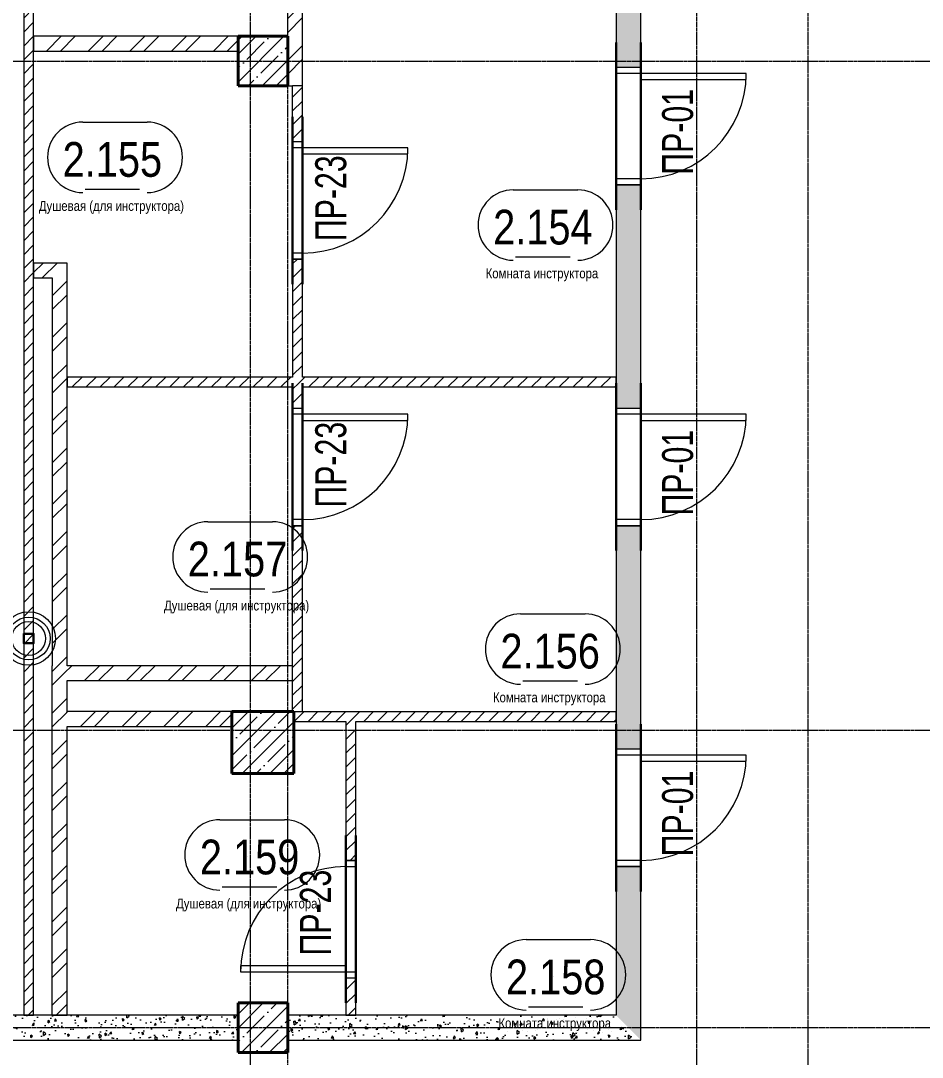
# Model space of a CAD drawing. Header units: millimetres. Extents: x -65509 to 912790, y 446 to 713294.
# Drawn here: x 239041 to 246315, y 215536 to 223900 of the extents above; entities that cross this region are included whole.
import ezdxf
from ezdxf.enums import TextEntityAlignment as Align

# ---------------------------------------------------------------- set-up
doc = ezdxf.new("R2010")
doc.units = ezdxf.units.MM
doc.linetypes.add('CENTER2', pattern=[28.575, 19.05, -3.175, 3.175, -3.175])
doc.linetypes.add('HIDDEN2', pattern=[4.7625, 3.175, -1.5875])
doc.layers.get('Defpoints').update_dxf_attribs({"color": 250})
for name, color, linetype, lineweight in [('АР_Area', 250, 'Continuous', 5), ('АР_Двери', 5, 'Continuous', 9), ('АР_Колонны', 250, 'Continuous', 30), ('АР_Стены ЖБ', 250, 'Continuous', 35), ('АР_Стены кирпич', 250, 'Continuous', 20), ('АР_Стены ПЕНОблок', 250, 'Continuous', 20), ('АР_Штриховка', 250, 'Continuous', 0), ('КМ_Фахверки', 250, 'Continuous', 25), ('РД_Оси_100', 250, 'Continuous', 0)]:
    doc.layers.add(name, color=color, linetype=linetype, lineweight=lineweight)
for name, color, linetype, lineweight, plot in [('АР_Делит', 250, 'Continuous', 0, False), ('РД_Проем', 250, 'Continuous', 0, False), ('РД_проем_инж перемыч_подсчет', 250, 'Continuous', 30, False)]:
    doc.layers.add(name, color=color, linetype=linetype, lineweight=lineweight, plot=plot)
doc.layers.add('РД_Перемычка инж проемов', color=250, linetype='Continuous')
doc.styles.add('Arial0', font='arial.ttf')
doc.styles.add('style1', font='ARIALN.TTF')
doc.styles.add('ккк', font='isocpeur.ttf', dxfattribs={"width": 0.85, "oblique": 15})
pattern_1 = [(45, (142195.16, 127275.07), (-56.1266, 56.1266), [])]
pattern_2 = [(45, (142195.16, 127275.07), (-168.3798, 168.3798), []), (45, (142307.4, 127275.07), (-168.3798, 168.3798), [])]
pattern_3 = [(45, (142195.16, 127275.07), (-168.3798, 168.3798), []), (45, (142307.4, 127275.07), (-168.3798, 168.3798), [])]
pattern_4 = [(45, (142195.16, 127275.07), (-112.2532, 112.2532), []), (45, (142307.41, 127275.07), (-112.2532, 112.2532), [198.4375, -39.6875, 0, -39.6875])]
pattern_5 = [(95, (142195.16, 127275.07), (140.09465, 117.55338), [19.05, -209.55]), (40, (142195.16, 127275.07), (-160.01845, 110.17673), [15.24, -167.64058]), (145.45144, (142206.83, 127284.87), (-19.9238, 227.7301), [16.19, -178.09024]), (91.1842, (142159.24, 127311), (221.41024, 161.9534), [28.575, -314.325]), (141.63556, (142177.7, 127324.5), (-7.0866, 342.82676), [24.285, -267.1356]), (36.18415, (142159.24, 127311), (-7.0866, 342.82676), [22.85997, -251.45973]), (66, (142186.18, 127319.97), (179.51998, 34.89515), [19.05, -209.55]), (11, (142186.18, 127319.97), (-86.53993, 173.9412), [15.24, -167.64]), (116.45145, (142201.14, 127322.88), (92.98005, 208.83634), [16.19, -178.08994]), (82.5, (142195.16, 127275.07), (-57.60547, 61.973414), [0, -165.608, 0, -170.18, 0, -168.275]), (52.5, (142195.16, 127275.07), (-23.58973, 118.087), [0, -97.028, 0, -161.798, 0, -64.135]), (12.5, (142155.105, 127235.02), (99.927863, 91.826196), [0, -63.5, 0, -198.12, 0, -262.89]), (2.5, (142137.14, 127217.06), (86.7639, 122.72239), [0, -82.55, 0, -131.572, 0, -186.69])]

# ---------------------------------------------------------------- blocks, each defined once
blk = doc.blocks.new('СОШ_2200_АР_ОСИ_М100_28.05.24')
at = {"layer": 'РД_Оси_100', "linetype": 'CENTER2'}
for p, q in [((102300, -6155), (102300, 139938.679)), ((-5954.958, 96300), (119910, 96300)), ((-5954.958, 90900), (119910, 90900)), ((-5954.958, 88500), (119910, 88500))]:
    blk.add_line(p, q, dxfattribs=at)
for points in [[(98700, -6194.98), (98700, 139538.679), (98550, 139938.679)], [(99000, -6195.83), (99000, 139538.679), (99150, 139938.679)], [(103200, -6155), (103200, 139938.679)]]:
    blk.add_lwpolyline(points, dxfattribs=at)
blk = doc.blocks.new('Ф_блок 80')
at = {"layer": 'АР_Делит', "color": 1}
for radius in [216.3, 173, 136.2]:
    blk.add_circle((40, -40), radius, dxfattribs=at)
at = {"layer": 'КМ_Фахверки'}
blk.add_lwpolyline([(0, 0), (80, 0), (80, -80), (0, -80)], close=True, dxfattribs=at)
at = {"layer": 'КМ_Фахверки', "lineweight": 5}
blk.add_lwpolyline([(6, -6), (74, -6), (74, -74), (6, -74)], close=True, dxfattribs=at)
blk = doc.blocks.new('MOK-МаркаПом_овал_ареал')
for p, q in [((-2.99, 3.76), (3.52, 3.76)), ((-2.75, -3), (2.75, -3))]:
    blk.add_line(p, q)
for centre, radius, start, end in [((-2.99, 0.21), 3.55, 90, 270), ((3.52, 0.21), 3.55, 270, 90), ((-7.41, 0), 7.16, 0, 0.001)]:
    blk.add_arc(centre, radius, start, end)
at = {"color": 0, "style": 'style1'}
blk.add_attdef('АР-ПОМЕЩЕНИЕ:НОМЕР', text='', height=3, dxfattribs=at).set_placement((0.26, 0), align=Align.MIDDLE)
blk = doc.blocks.new('MOK-МаркаПеремычки')
at = {"color": 0, "style": 'ккк', "oblique": 15, "width": 0.85}
blk.add_attdef('АР-ПРОЕМ:ПЕРЕМЫЧКА', text='', height=2.5, dxfattribs=at).set_placement((0, 0), align=Align.MIDDLE)

msp = doc.modelspace()

# ---------------------------------------------------------------- hatches: boundary and pattern name
at = {"layer": 'АР_Штриховка', "linetype": 'Continuous', "lineweight": 0, "ltscale": 0.5}
h = msp.add_hatch(dxfattribs=at)
h.set_pattern_fill('ANSI31', color=256, scale=25, angle=-360, style=0)
h.set_pattern_definition([(45, (142195.16, 127275.07), (-56.1266, 56.1266), [])])
h.paths.add_polyline_path([(239145.157, 227675.073), (239065.157, 227675.073), (239065.157, 215875.073), (239145.157, 215875.073)], flags=0)
at = {"layer": 'АР_Штриховка', "linetype": 'Continuous', "lineweight": 0}
h = msp.add_hatch(dxfattribs=at)
h.set_pattern_fill('AR-CONC', color=256, angle=45, style=0)
h.set_pattern_definition([(95, (142195.16, 127275.07), (140.09465, 117.55338), [19.05, -209.55]), (40, (142195.16, 127275.07), (-160.01845, 110.17673), [15.24, -167.64058]), (145.45144, (142206.83, 127284.87), (-19.9238, 227.7301), [16.19, -178.09024]), (91.1842, (142159.24, 127311), (221.41024, 161.9534), [28.575, -314.325]), (141.63556, (142177.7, 127324.5), (-7.0866, 342.82676), [24.285, -267.1356]), (36.18415, (142159.24, 127311), (-7.0866, 342.82676), [22.85997, -251.45973]), (66, (142186.18, 127319.97), (179.51998, 34.89515), [19.05, -209.55]), (11, (142186.18, 127319.97), (-86.53993, 173.9412), [15.24, -167.64]), (116.45145, (142201.14, 127322.88), (92.98005, 208.83634), [16.19, -178.08994]), (82.5, (142195.16, 127275.07), (-57.60547, 61.973414), [0, -165.608, 0, -170.18, 0, -168.275]), (52.5, (142195.16, 127275.07), (-23.58973, 118.087), [0, -97.028, 0, -161.798, 0, -64.135]), (12.5, (142155.105, 127235.02), (99.927863, 91.826196), [0, -63.5, 0, -198.12, 0, -262.89]), (2.5, (142137.14, 127217.06), (86.7639, 122.72239), [0, -82.55, 0, -131.572, 0, -186.69])])
h.paths.add_polyline_path([(243845.157, 215875.073), (244045.157, 215675.073), (244045.157, 217075.073), (243845.157, 217075.073)], flags=0)
h.paths.add_polyline_path([(243845.157, 218025.073), (244045.157, 218025.073), (244045.157, 219825.073), (243845.157, 219825.073)], flags=0)
h.paths.add_polyline_path([(243845.157, 220775.073), (244045.157, 220775.073), (244045.157, 222575.073), (243845.157, 222575.073)], flags=0)
h.paths.add_polyline_path([(243845.157, 223525.073), (244045.157, 223525.073), (244045.157, 225625.073), (243845.157, 225625.073)], flags=0)
h.paths.add_polyline_path([(243845.157, 226575.073), (244045.157, 226575.073), (244045.157, 227675.073), (243845.157, 227675.073)], flags=0)
h = msp.add_hatch(dxfattribs=at)
h.set_pattern_fill('ANSI32', color=256, scale=25, style=0)
h.set_pattern_definition([(45, (142195.16, 127275.07), (-168.3798, 168.3798), []), (45, (142307.4, 127275.07), (-168.3798, 168.3798), [])])
h.paths.add_polyline_path([(241195.157, 223375.073), (241235.157, 223375.073)], flags=0)
h.paths.add_polyline_path([(241195.157, 224024.987), (241195.157, 223375.073), (241315.157, 223375.073), (241315.157, 224144.987)], flags=0)
h = msp.add_hatch(dxfattribs=at)
h.set_pattern_fill('ANSI32', color=256, scale=25, style=0)
h.set_pattern_definition(pattern_3)
h.paths.add_polyline_path([(239145.157, 223775.073), (239145.157, 223655.073), (240795.157, 223655.073), (240795.157, 223775.073)], flags=0)
at = {"layer": 'АР_Штриховка', "linetype": 'Continuous', "lineweight": 5}
h = msp.add_hatch(dxfattribs=at)
h.set_pattern_fill('ANSI35', color=256, scale=25, style=0)
h.set_pattern_definition(pattern_4)
h.paths.add_polyline_path([(240795.157, 223375.073), (241195.157, 223375.073), (241195.157, 223775.073), (240795.157, 223775.073)], flags=0)
at = {"layer": 'АР_Штриховка', "linetype": 'Continuous', "lineweight": 0, "ltscale": 0.5}
h = msp.add_hatch(dxfattribs=at)
h.set_pattern_fill('ANSI31', color=256, scale=25, style=0)
h.set_pattern_definition([(45, (142195.16, 127275.07), (-56.1266, 56.1266), [])])
h.paths.add_polyline_path([(241235.157, 218325.073), (241315.157, 218325.073), (241315.157, 218695.073), (241235.157, 218695.073)], flags=0)
h.paths.add_polyline_path([(241235.157, 218695.073), (241315.157, 218695.073), (241315.157, 219825.073), (241235.157, 219825.073)], flags=0)
h.paths.add_polyline_path([(241235.157, 220775.073), (241315.157, 220775.073), (241315.157, 220945.073), (241275.157, 220985.073), (241235.157, 220945.073)], flags=0)
h.paths.add_polyline_path([(241235.157, 221025.073), (241275.157, 220985.073), (241315.157, 221025.073), (241315.157, 221975.073), (241235.157, 221975.073)], flags=0)
h.paths.add_polyline_path([(241235.157, 222925.073), (241315.157, 222925.073), (241315.157, 223375.073), (241235.157, 223375.073)], flags=0)
h.paths.add_polyline_path([(241235.157, 223375.073), (241315.157, 223375.073)], flags=0)
at = {"layer": 'АР_Штриховка', "linetype": 'Continuous', "lineweight": 0}
h = msp.add_hatch(dxfattribs=at)
h.set_pattern_fill('ANSI32', color=256, scale=25, style=0)
h.set_pattern_definition([(45, (142195.16, 127275.07), (-168.3798, 168.3798), []), (45, (142307.4, 127275.07), (-168.3798, 168.3798), [])])
h.paths.add_polyline_path([(239295.157, 221825.073), (239415.157, 221945.073), (239145.157, 221945.073), (239145.157, 221825.073)], flags=0)
h = msp.add_hatch(dxfattribs=at)
h.set_pattern_fill('ANSI32', color=256, scale=25, angle=-360, style=0)
h.set_pattern_definition(pattern_2)
h.paths.add_polyline_path([(239415.157, 221945.073), (239295.157, 221825.073), (239295.157, 218695.073), (239385.157, 218655.073), (239415.157, 218695.073)], flags=0)
at = {"layer": 'АР_Штриховка', "linetype": 'Continuous', "lineweight": 0, "ltscale": 0.5}
h = msp.add_hatch(dxfattribs=at)
h.set_pattern_fill('ANSI31', color=256, scale=25, style=0)
h.set_pattern_definition(pattern_1)
h.paths.add_polyline_path([(239415.157, 221025.073), (239415.157, 220945.073), (241235.157, 220945.073), (241275.157, 220985.073), (241235.157, 221025.073)], flags=0)
h.paths.add_polyline_path([(241315.157, 221025.073), (241275.157, 220985.073), (241315.157, 220945.073), (243845.157, 220945.073), (243845.157, 221025.073)], flags=0)
at = {"layer": 'АР_Штриховка', "linetype": 'Continuous', "lineweight": 0}
h = msp.add_hatch(dxfattribs=at)
h.set_pattern_fill('ANSI32', color=256, scale=25, angle=-360, style=0)
h.set_pattern_definition(pattern_2)
h.paths.add_polyline_path([(239415.157, 218575.073), (239385.157, 218655.073), (239295.157, 218695.073), (239295.157, 218205.073), (239385.157, 218245.073), (239415.157, 218325.073)], flags=0)
h.paths.add_polyline_path([(239415.157, 218205.073), (239385.157, 218245.073), (239295.157, 218205.073), (239295.157, 215875.073), (239415.157, 215875.073)], flags=0)
h = msp.add_hatch(dxfattribs=at)
h.set_pattern_fill('ANSI32', color=256, scale=25, style=0)
h.set_pattern_definition([(45, (142195.16, 127275.07), (-168.3798, 168.3798), []), (45, (142307.4, 127275.07), (-168.3798, 168.3798), [])])
h.paths.add_polyline_path([(239415.157, 218695.073), (239385.157, 218655.073), (239415.157, 218575.073), (241235.157, 218575.073), (241235.157, 218695.073)], flags=0)
h = msp.add_hatch(dxfattribs=at)
h.set_pattern_fill('ANSI32', color=256, scale=25, style=0)
h.set_pattern_definition(pattern_3)
h.paths.add_polyline_path([(239415.157, 218325.073), (239385.157, 218245.073), (239415.157, 218205.073), (240742.945, 218205.073), (240742.945, 218325.073)], flags=0)
at = {"layer": 'АР_Штриховка', "linetype": 'Continuous', "lineweight": 5}
h = msp.add_hatch(dxfattribs=at)
h.set_pattern_fill('ANSI35', color=256, scale=25, style=0)
h.set_pattern_definition(pattern_4)
h.paths.add_polyline_path([(240745.157, 217825.073), (241245.157, 217825.073), (241245.157, 218325.073), (240745.157, 218325.073)], flags=0)
at = {"layer": 'АР_Штриховка', "linetype": 'Continuous', "lineweight": 0, "ltscale": 0.5}
h = msp.add_hatch(dxfattribs=at)
h.set_pattern_fill('ANSI31', color=256, scale=25, style=0)
h.set_pattern_definition(pattern_1)
h.paths.add_polyline_path([(241245.157, 218325.073), (241245.157, 218245.073), (241665.157, 218245.073), (241718.491, 218265.073), (241745.157, 218325.073)], flags=0)
h.paths.add_polyline_path([(241745.157, 218325.073), (241718.491, 218265.073), (241745.157, 218245.073), (243845.162, 218245.073), (243845.162, 218325.073)], flags=0)
h = msp.add_hatch(dxfattribs=at)
h.set_pattern_fill('ANSI31', color=256, scale=25, style=0)
h.set_pattern_definition([(45, (142195.16, 127275.07), (-56.1266, 56.1266), [])])
h.paths.add_polyline_path([(241665.157, 215875.073), (241745.157, 215875.073), (241745.157, 216175.073), (241665.157, 216175.073)], flags=0)
h.paths.add_polyline_path([(241665.157, 217125.073), (241745.157, 217125.073), (241745.157, 218245.073), (241718.491, 218265.073), (241665.157, 218245.073)], flags=0)
at = {"layer": 'АР_Штриховка', "linetype": 'Continuous', "lineweight": 5}
h = msp.add_hatch(dxfattribs=at)
h.set_pattern_fill('ANSI35', color=256, scale=25, style=0)
h.set_pattern_definition(pattern_4)
h.paths.add_polyline_path([(240795.157, 215575.073), (241195.157, 215575.073), (241195.157, 215975.073), (240795.157, 215975.073)], flags=0)
at = {"layer": 'АР_Штриховка', "linetype": 'Continuous', "lineweight": 0}
h = msp.add_hatch(dxfattribs=at)
h.set_pattern_fill('AR-CONC', color=256, angle=45, style=0)
h.set_pattern_definition(pattern_5)
h.paths.add_polyline_path([(236795.157, 215875.073), (236795.157, 215675.073), (240795.157, 215675.073), (240795.157, 215875.073)], flags=0)
h = msp.add_hatch(dxfattribs=at)
h.set_pattern_fill('AR-CONC', color=256, angle=45, style=0)
h.set_pattern_definition(pattern_5)
h.paths.add_polyline_path([(241195.157, 215875.073), (241195.157, 215675.073), (244045.157, 215675.073), (243845.157, 215875.073)], flags=0)

# ---------------------------------------------------------------- linework, layer by layer
at = {"layer": 'АР_Двери', "linetype": 'Continuous', "lineweight": 9}
for points in [[(243845.157, 223475.073), (243845.157, 223525.073), (244045.157, 223525.073), (244045.157, 223475.073)], [(244045.157, 223475.073), (244045.157, 223425.073), (244895.157, 223425.073), (244895.157, 223475.073)], [(241235.157, 222875.073), (241235.157, 222925.073), (241315.157, 222925.073), (241315.157, 222875.073)], [(241315.157, 222875.073), (241315.157, 222825.073), (242165.157, 222825.073), (242165.157, 222875.073)], [(243845.157, 222625.073), (243845.157, 222575.073), (244045.157, 222575.073), (244045.157, 222625.073)], [(241235.157, 222025.073), (241235.157, 221975.073), (241315.157, 221975.073), (241315.157, 222025.073)], [(241235.157, 220725.073), (241235.157, 220775.073), (241315.157, 220775.073), (241315.157, 220725.073)], [(241315.157, 220725.073), (241315.157, 220675.073), (242165.157, 220675.073), (242165.157, 220725.073)], [(243845.157, 220725.073), (243845.157, 220775.073), (244045.157, 220775.073), (244045.157, 220725.073)], [(244045.157, 220725.073), (244045.157, 220675.073), (244895.157, 220675.073), (244895.157, 220725.073)], [(241235.157, 219875.073), (241235.157, 219825.073), (241315.157, 219825.073), (241315.157, 219875.073)], [(243845.157, 219875.073), (243845.157, 219825.073), (244045.157, 219825.073), (244045.157, 219875.073)], [(243845.157, 217975.073), (243845.157, 218025.073), (244045.157, 218025.073), (244045.157, 217975.073)], [(244045.157, 217975.073), (244045.157, 217925.073), (244895.157, 217925.073), (244895.157, 217975.073)], [(241745.157, 217075.073), (241745.157, 217125.073), (241665.157, 217125.073), (241665.157, 217075.073)], [(243845.157, 217125.073), (243845.157, 217075.073), (244045.157, 217075.073), (244045.157, 217125.073)], [(241665.157, 216225.073), (241665.157, 216275.073), (240815.157, 216275.073), (240815.157, 216225.073)], [(241745.157, 216225.073), (241745.157, 216175.073), (241665.157, 216175.073), (241665.157, 216225.073)]]:
    msp.add_lwpolyline(points, close=True, dxfattribs=at)
for centre, start, end in [((244045.157, 223475.073), 270, 0), ((241315.157, 222875.073), 270, 0), ((241315.157, 220725.073), 270, 0), ((244045.157, 220725.073), 270, 0), ((244045.157, 217975.073), 270, 0), ((241665.157, 216225.073), 90, 180)]:
    msp.add_arc(centre, 850, start, end, dxfattribs=at)
at = {"layer": 'АР_Колонны', "linetype": 'HIDDEN2', "lineweight": 25}
for p, q in [((240795.157, 223775.073), (241195.157, 223775.073)), ((240795.157, 223375.073), (240795.157, 223775.073)), ((241195.157, 223775.073), (241195.157, 223375.073)), ((241195.157, 223375.073), (240795.157, 223375.073)), ((240745.157, 218325.073), (241245.157, 218325.073)), ((240745.157, 217825.073), (240745.157, 218325.073)), ((241245.157, 218325.073), (241245.157, 217825.073)), ((241245.157, 217825.073), (240745.157, 217825.073)), ((240795.157, 215975.073), (241195.157, 215975.073)), ((240795.157, 215575.073), (240795.157, 215975.073)), ((241195.157, 215975.073), (241195.157, 215575.073)), ((241195.157, 215575.073), (240795.157, 215575.073))]:
    msp.add_line(p, q, dxfattribs=at)
at = {"layer": 'АР_Колонны', "linetype": 'Continuous', "lineweight": 35}
for p, q in [((240795.157, 223775.073), (241195.157, 223775.073)), ((240795.157, 223375.073), (240795.157, 223775.073)), ((241195.157, 223375.073), (241195.157, 223775.073)), ((240795.157, 223375.073), (241195.157, 223375.073)), ((241245.157, 218325.073), (240745.157, 218325.073)), ((240745.157, 217825.073), (240745.157, 218325.073)), ((241245.157, 218325.073), (240745.157, 218325.073)), ((241245.157, 217825.073), (241245.157, 218325.073)), ((240745.157, 217825.073), (241245.157, 217825.073)), ((240795.157, 215975.073), (241195.157, 215975.073)), ((240795.157, 215575.073), (240795.157, 215975.073)), ((241195.157, 215575.073), (241195.157, 215975.073)), ((240795.157, 215575.073), (241195.157, 215575.073))]:
    msp.add_line(p, q, dxfattribs=at)
at = {"layer": 'АР_Стены ЖБ', "linetype": 'Continuous', "lineweight": 40}
for p, q in [((241195.157, 223775.073), (240795.157, 223775.073)), ((240795.157, 223775.073), (240795.157, 223375.073)), ((241195.157, 223375.073), (241195.157, 223775.073)), ((240795.157, 223375.073), (241195.157, 223375.073)), ((241245.157, 218325.073), (240745.157, 218325.073)), ((240745.157, 218325.073), (240745.157, 217825.073)), ((241245.157, 217825.073), (241245.157, 218325.073)), ((240745.157, 217825.073), (241245.157, 217825.073)), ((241195.157, 215975.073), (240795.157, 215975.073)), ((240795.157, 215975.073), (240795.157, 215575.073)), ((241195.157, 215575.073), (241195.157, 215975.073)), ((240795.157, 215575.073), (241195.157, 215575.073))]:
    msp.add_line(p, q, dxfattribs=at)
at = {"layer": 'АР_Стены кирпич', "linetype": 'Continuous', "lineweight": 20}
for p, q in [((241315.157, 223375.073), (241315.157, 224144.987)), ((241195.157, 223375.073), (241195.157, 224024.987)), ((239145.157, 223775.073), (239145.157, 223655.073)), ((240795.157, 223775.073), (239145.157, 223775.073)), ((240795.157, 223655.073), (240795.157, 223775.073)), ((239145.157, 223655.073), (240795.157, 223655.073)), ((241195.157, 223375.073), (241235.157, 223375.073)), ((241235.157, 223375.073), (241235.157, 223375.073)), ((239415.157, 221945.073), (239145.157, 221945.073)), ((239145.157, 221945.073), (239145.157, 221825.073)), ((239415.157, 218695.073), (239415.157, 221945.073)), ((239145.157, 221825.073), (239295.157, 221825.073)), ((239295.157, 221825.073), (239295.157, 218695.073)), ((239295.157, 215875.073), (239295.157, 218695.073)), ((241235.157, 218695.073), (239415.157, 218695.073)), ((241235.157, 218575.073), (241235.157, 218695.073)), ((239415.157, 218575.073), (241235.157, 218575.073)), ((239415.157, 218325.073), (239415.157, 218575.073)), ((240742.945, 218325.073), (239415.157, 218325.073)), ((240742.945, 218205.073), (240742.945, 218325.073)), ((239415.157, 218205.073), (240742.945, 218205.073)), ((239415.157, 215875.073), (239415.157, 218205.073)), ((239295.157, 215875.073), (239415.157, 215875.073))]:
    msp.add_line(p, q, dxfattribs=at)
at = {"layer": 'АР_Стены ПЕНОблок', "linetype": 'Continuous', "lineweight": 20}
for p, q in [((239065.157, 227675.073), (239065.157, 215875.073)), ((239145.157, 215875.073), (239145.157, 227675.073)), ((243845.157, 225625.073), (243845.157, 223525.073)), ((244045.157, 223525.073), (244045.157, 225625.073)), ((243845.157, 223525.073), (244045.157, 223525.073)), ((241315.157, 223375.073), (241235.157, 223375.073)), ((241235.157, 222925.073), (241235.157, 223375.073)), ((241315.157, 222925.073), (241315.157, 223375.073)), ((241235.157, 222925.073), (241315.157, 222925.073)), ((244045.157, 222575.073), (243845.157, 222575.073)), ((243845.157, 222575.073), (243845.157, 220775.073)), ((244045.157, 220775.073), (244045.157, 222575.073)), ((241315.157, 221975.073), (241235.157, 221975.073)), ((241235.157, 221975.073), (241235.157, 221025.073)), ((241315.157, 221025.073), (241315.157, 221975.073)), ((239415.157, 221025.073), (239415.157, 220945.073)), ((241235.157, 221025.073), (239415.157, 221025.073)), ((243845.157, 221025.073), (241315.157, 221025.073)), ((243845.157, 220945.073), (243845.157, 221025.073)), ((239415.157, 220945.073), (241235.157, 220945.073)), ((241235.157, 220945.073), (241235.157, 220775.073)), ((241315.157, 220775.073), (241315.157, 220945.073)), ((241315.157, 220945.073), (243845.157, 220945.073)), ((241235.157, 220775.073), (241315.157, 220775.073)), ((243845.157, 220775.073), (244045.157, 220775.073)), ((241315.157, 219825.073), (241235.157, 219825.073)), ((241235.157, 218325.073), (241235.157, 219825.073)), ((241315.157, 218325.073), (241315.157, 219825.073)), ((244045.157, 219825.073), (243845.157, 219825.073)), ((243845.157, 219825.073), (243845.157, 218025.073)), ((244045.157, 218025.073), (244045.157, 219825.073)), ((241235.157, 218325.073), (241315.157, 218325.073)), ((241245.157, 218325.073), (243845.162, 218325.073)), ((241245.157, 218325.073), (241245.157, 218245.073)), ((243845.162, 218245.073), (243845.162, 218325.073)), ((241245.157, 218245.073), (241665.157, 218245.073)), ((241665.157, 218245.073), (241665.157, 217125.073)), ((241745.157, 217125.073), (241745.157, 218245.073)), ((241745.157, 218245.073), (243845.162, 218245.073)), ((243845.157, 218025.073), (244045.157, 218025.073)), ((241665.157, 217125.073), (241745.157, 217125.073)), ((244045.157, 217075.073), (243845.157, 217075.073)), ((243845.157, 217075.073), (243845.157, 215875.073)), ((244045.157, 215675.073), (244045.157, 217075.073)), ((241745.157, 216175.073), (241665.157, 216175.073)), ((241665.157, 216175.073), (241665.157, 215875.073)), ((241745.157, 215875.073), (241745.157, 216175.073)), ((240795.157, 215875.073), (236795.157, 215875.073)), ((239065.157, 215875.073), (239145.157, 215875.073)), ((240795.157, 215675.073), (240795.157, 215875.073)), ((241195.157, 215875.073), (241195.157, 215675.073)), ((243845.157, 215875.073), (241195.157, 215875.073)), ((241665.157, 215875.073), (241745.157, 215875.073)), ((236795.157, 215675.073), (240795.157, 215675.073)), ((241195.157, 215675.073), (244045.157, 215675.073))]:
    msp.add_line(p, q, dxfattribs=at)
at = {"layer": 'РД_Проем', "linetype": 'Continuous', "lineweight": 0}
for p, q in [((243845.157, 223525.073), (243845.157, 222575.073)), ((244045.157, 223525.073), (244045.157, 222575.073)), ((241235.157, 222925.073), (241235.157, 221975.073)), ((241315.157, 222925.073), (241315.157, 221975.073)), ((241235.157, 220775.073), (241235.157, 219825.073)), ((241315.157, 220775.073), (241315.157, 219825.073)), ((243845.157, 220775.073), (243845.157, 219825.073)), ((244045.157, 220775.073), (244045.157, 219825.073)), ((243845.157, 218025.073), (243845.157, 217075.073)), ((244045.157, 218025.073), (244045.157, 217075.073)), ((241665.157, 217125.073), (241665.157, 216175.073)), ((241745.157, 217125.073), (241745.157, 216175.073))]:
    msp.add_line(p, q, dxfattribs=at)
at = {"layer": 'РД_проем_инж перемыч_подсчет', "linetype": 'Continuous', "lineweight": 30}
for p, q in [((243845.157, 223725.073), (243845.157, 222375.073)), ((244045.157, 223725.073), (244045.157, 222375.073)), ((241235.157, 223125.073), (241235.157, 221775.073)), ((241315.157, 223125.073), (241315.157, 221775.073)), ((241235.157, 220975.073), (241235.157, 219625.073)), ((241315.157, 220975.073), (241315.157, 219625.073)), ((243845.157, 220975.073), (243845.157, 219625.073)), ((244045.157, 220975.073), (244045.157, 219625.073)), ((243845.157, 218225.073), (243845.157, 216875.073)), ((244045.157, 218225.073), (244045.157, 216875.073)), ((241665.157, 217325.073), (241665.157, 215975.073)), ((241745.157, 217325.073), (241745.157, 215975.073))]:
    msp.add_line(p, q, dxfattribs=at)

# ---------------------------------------------------------------- block references
at = {"layer": 'АР_Area', "linetype": 'Continuous', "lineweight": 5}
ref = msp.add_blockref('MOK-МаркаПом_овал_ареал', (239780.436, 222781.045), dxfattribs=dict(at, xscale=80, yscale=80, zscale=80))
ref.add_attrib('АР-ПОМЕЩЕНИЕ:НОМЕР', '2.155', dxfattribs={"layer": '0', "color": 0, "height": 280, "style": 'style1'}).set_placement((239780.436, 222781.045), align=Align.MIDDLE)
ref.add_attrib('АР-ПОМЕЩЕНИЕ:НАИМЕНОВАНИЕ', 'Душевая (для инструктора)', dxfattribs={"layer": 'Defpoints', "color": 2, "height": 80, "style": 'style1'}).set_placement((239772.904, 222395.93), align=Align.MIDDLE)
ref = msp.add_blockref('MOK-МаркаПом_овал_ареал', (243254.198, 222234.782), dxfattribs=dict(at, xscale=80, yscale=80, zscale=80))
ref.add_attrib('АР-ПОМЕЩЕНИЕ:НОМЕР', '2.154', dxfattribs={"layer": '0', "color": 0, "height": 280, "style": 'style1'}).set_placement((243254.198, 222234.782), align=Align.MIDDLE)
ref.add_attrib('АР-ПОМЕЩЕНИЕ:НАИМЕНОВАНИЕ', 'Комната инструктора', dxfattribs={"layer": 'Defpoints', "color": 2, "height": 80, "style": 'style1'}).set_placement((243246.666, 221849.667), align=Align.MIDDLE)
ref = msp.add_blockref('MOK-МаркаПом_овал_ареал', (240790.563, 219556.71), dxfattribs=dict(at, xscale=80, yscale=80, zscale=80))
ref.add_attrib('АР-ПОМЕЩЕНИЕ:НОМЕР', '2.157', dxfattribs={"layer": '0', "color": 0, "height": 280, "style": 'style1'}).set_placement((240790.563, 219556.71), align=Align.MIDDLE)
ref.add_attrib('АР-ПОМЕЩЕНИЕ:НАИМЕНОВАНИЕ', 'Душевая (для инструктора)', dxfattribs={"layer": 'Defpoints', "color": 2, "height": 80, "style": 'style1'}).set_placement((240783.031, 219171.595), align=Align.MIDDLE)
ref = msp.add_blockref('MOK-МаркаПом_овал_ареал', (243313.071, 218813.412), dxfattribs=dict(at, xscale=80, yscale=80, zscale=80))
ref.add_attrib('АР-ПОМЕЩЕНИЕ:НОМЕР', '2.156', dxfattribs={"layer": '0', "color": 0, "height": 280, "style": 'style1'}).set_placement((243313.071, 218813.412), align=Align.MIDDLE)
ref.add_attrib('АР-ПОМЕЩЕНИЕ:НАИМЕНОВАНИЕ', 'Комната инструктора', dxfattribs={"layer": 'Defpoints', "color": 2, "height": 80, "style": 'style1'}).set_placement((243305.539, 218428.297), align=Align.MIDDLE)
ref = msp.add_blockref('MOK-МаркаПом_овал_ареал', (240887.715, 217152.21), dxfattribs=dict(at, xscale=80, yscale=80, zscale=80))
ref.add_attrib('АР-ПОМЕЩЕНИЕ:НОМЕР', '2.159', dxfattribs={"layer": '0', "color": 0, "height": 280, "style": 'style1'}).set_placement((240887.715, 217152.21), align=Align.MIDDLE)
ref.add_attrib('АР-ПОМЕЩЕНИЕ:НАИМЕНОВАНИЕ', 'Душевая (для инструктора)', dxfattribs={"layer": 'Defpoints', "color": 2, "height": 80, "style": 'style1'}).set_placement((240880.183, 216767.096), align=Align.MIDDLE)
ref = msp.add_blockref('MOK-МаркаПом_овал_ареал', (243357.259, 216184.495), dxfattribs=dict(at, xscale=80, yscale=80, zscale=80))
ref.add_attrib('АР-ПОМЕЩЕНИЕ:НОМЕР', '2.158', dxfattribs={"layer": '0', "color": 0, "height": 280, "style": 'style1'}).set_placement((243357.259, 216184.495), align=Align.MIDDLE)
ref.add_attrib('АР-ПОМЕЩЕНИЕ:НАИМЕНОВАНИЕ', 'Комната инструктора', dxfattribs={"layer": 'Defpoints', "color": 2, "height": 80, "style": 'style1'}).set_placement((243349.727, 215799.38), align=Align.MIDDLE)
at = {"layer": 'КМ_Фахверки'}
msp.add_blockref('Ф_блок 80', (239065.157, 218955.073), dxfattribs=at)
at = {"layer": 'РД_Оси_100'}
msp.add_blockref('СОШ_2200_АР_ОСИ_М100_28.05.24', (142195.157, 127275.073), dxfattribs=at)
at = {"layer": 'РД_Перемычка инж проемов', "linetype": 'Continuous', "lineweight": -3}
ref = msp.add_blockref('MOK-МаркаПеремычки', (244340.792, 223003.435, 200), dxfattribs=dict(at, xscale=100, yscale=100, zscale=100, rotation=89.99999999999999))
ref.add_attrib('АР-ПРОЕМ:ПЕРЕМЫЧКА', 'ПР-01', dxfattribs={"layer": '0', "color": 0, "height": 250, "rotation": 90, "style": 'Arial0', "width": 0.7}).set_placement((244340.792, 223003.435, 200), align=Align.MIDDLE)
ref = msp.add_blockref('MOK-МаркаПеремычки', (241542.143, 222467.704, 200), dxfattribs=dict(at, xscale=100, yscale=100, zscale=100, rotation=89.99999999999999))
ref.add_attrib('АР-ПРОЕМ:ПЕРЕМЫЧКА', 'ПР-23', dxfattribs={"layer": '0', "color": 0, "height": 250, "rotation": 90, "style": 'Arial0', "width": 0.7}).set_placement((241542.143, 222467.704, 200), align=Align.MIDDLE)
ref = msp.add_blockref('MOK-МаркаПеремычки', (241542.143, 220317.704, 200), dxfattribs=dict(at, xscale=100, yscale=100, zscale=100, rotation=89.99999999999999))
ref.add_attrib('АР-ПРОЕМ:ПЕРЕМЫЧКА', 'ПР-23', dxfattribs={"layer": '0', "color": 0, "height": 250, "rotation": 90, "style": 'Arial0', "width": 0.7}).set_placement((241542.143, 220317.704, 200), align=Align.MIDDLE)
ref = msp.add_blockref('MOK-МаркаПеремычки', (244340.792, 220253.435, 200), dxfattribs=dict(at, xscale=100, yscale=100, zscale=100, rotation=89.99999999999999))
ref.add_attrib('АР-ПРОЕМ:ПЕРЕМЫЧКА', 'ПР-01', dxfattribs={"layer": '0', "color": 0, "height": 250, "rotation": 90, "style": 'Arial0', "width": 0.7}).set_placement((244340.792, 220253.435, 200), align=Align.MIDDLE)
ref = msp.add_blockref('MOK-МаркаПеремычки', (244340.792, 217503.435, 200), dxfattribs=dict(at, xscale=100, yscale=100, zscale=100, rotation=89.99999999999999))
ref.add_attrib('АР-ПРОЕМ:ПЕРЕМЫЧКА', 'ПР-01', dxfattribs={"layer": '0', "color": 0, "height": 250, "rotation": 90, "style": 'Arial0', "width": 0.7}).set_placement((244340.792, 217503.435, 200), align=Align.MIDDLE)
ref = msp.add_blockref('MOK-МаркаПеремычки', (241418.518, 216703.689, 200), dxfattribs=dict(at, xscale=100, yscale=100, zscale=100, rotation=89.99999999999999))
ref.add_attrib('АР-ПРОЕМ:ПЕРЕМЫЧКА', 'ПР-23', dxfattribs={"layer": '0', "color": 0, "height": 250, "rotation": 90, "style": 'Arial0', "width": 0.7}).set_placement((241418.518, 216703.689, 200), align=Align.MIDDLE)

doc.saveas('drawing.dxf')
